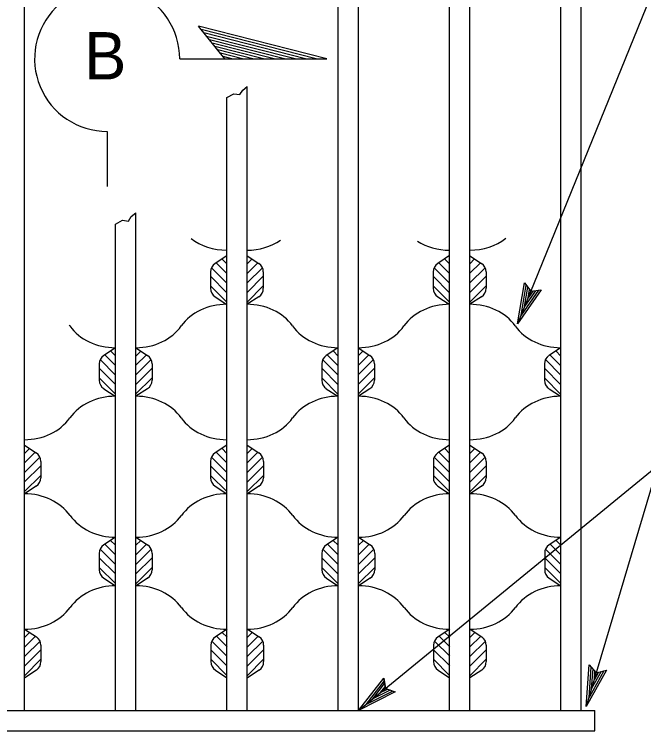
# Model space of a CAD drawing. Extents: x -894 to 866, y -476 to 714.
# Drawn here: x -675.9 to -582.9, y -230.6 to -124.7 of the extents above; entities that cross this region are included whole.
import ezdxf

# ---------------------------------------------------------------- set-up
doc = ezdxf.new("R2010")
doc.units = 0
for name, color, linetype in [('22 Misc Cnst Det', 7, 'Continuous'), ('56 Stage 3 Anno', 7, 'Continuous'), ('57 Undefined', 7, 'Continuous'), ('60 Nongeo Data', 7, 'Continuous')]:
    doc.layers.add(name, color=color, linetype=linetype)

msp = doc.modelspace()

# ---------------------------------------------------------------- linework, layer by layer
at = {"layer": '22 Misc Cnst Det'}
for p, q in [((-629.73, -131.32), (-648.67, -126.49)), ((-644.76, -131.32), (-648.67, -126.49)), ((-631.28, -131.32), (-648.27, -126.99)), ((-632.84, -131.32), (-647.86, -127.49)), ((-634.4, -131.32), (-647.46, -128)), ((-635.96, -131.32), (-647.05, -128.5)), ((-637.51, -131.32), (-646.65, -129)), ((-639.07, -131.32), (-646.24, -129.5)), ((-640.63, -131.32), (-645.83, -130)), ((-642.19, -131.32), (-645.43, -130.5)), ((-643.75, -131.32), (-645.02, -131)), ((-651.43, -131.32), (-629.73, -131.32)), ((-662.15, -142.04), (-662.15, -150.19))]:
    msp.add_line(p, q, dxfattribs=at)
msp.add_arc((-662.15, -131.33), 10.72, 0, 270.0005, dxfattribs=at)
at = {"layer": '56 Stage 3 Anno'}
for p, q in [((-567.93, -87.71), (-601.54, -170.48)), ((-601.54, -170.48), (-600.52, -164.42)), ((-601.54, -170.48), (-600.52, -164.42)), ((-601.02, -169.19), (-600.27, -164.78)), ((-601.02, -169.19), (-600.27, -164.78)), ((-600.52, -164.42), (-600.52, -164.42)), ((-600.52, -164.42), (-599.58, -165.67)), ((-600.52, -164.42), (-600.52, -164.42)), ((-600.52, -164.42), (-599.58, -165.67)), ((-600.5, -167.92), (-600.02, -165.07)), ((-600.5, -167.92), (-600.02, -165.07)), ((-598.04, -165.43), (-601.54, -170.48)), ((-598.04, -165.43), (-601.54, -170.48)), ((-598.45, -165.5), (-601.02, -169.21)), ((-598.45, -165.5), (-601.02, -169.21)), ((-598.87, -165.58), (-600.5, -167.92)), ((-598.87, -165.58), (-600.5, -167.92)), ((-599.98, -166.65), (-599.77, -165.42)), ((-599.98, -166.65), (-599.77, -165.42)), ((-599.26, -165.61), (-599.98, -166.65)), ((-599.26, -165.61), (-599.98, -166.65)), ((-599.58, -165.67), (-598.04, -165.43)), ((-599.58, -165.67), (-598.04, -165.43)), ((-598.04, -165.43), (-598.04, -165.43)), ((-598.04, -165.43), (-598.04, -165.43)), ((-601.54, -170.48), (-601.54, -170.48)), ((-601.54, -170.48), (-601.54, -170.48)), ((-625.02, -227.59), (-580.82, -191.41)), ((-580.82, -191.41), (-591.39, -227)), ((-591.39, -227), (-590.95, -220.87)), ((-590.99, -225.67), (-590.67, -221.2)), ((-590.95, -220.87), (-590.95, -220.87)), ((-590.95, -220.87), (-589.91, -222.02)), ((-588.39, -221.63), (-591.39, -227)), ((-588.8, -221.74), (-590.99, -225.68)), ((-590.6, -224.35), (-590.39, -221.47)), ((-589.21, -221.86), (-590.6, -224.35)), ((-590.2, -223.03), (-590.12, -221.79)), ((-589.59, -221.93), (-590.2, -223.03)), ((-589.91, -222.02), (-588.39, -221.63)), ((-588.39, -221.63), (-588.39, -221.63)), ((-591.39, -227), (-591.39, -227))]:
    msp.add_line(p, q, dxfattribs=at)
msp.add_lwpolyline([(-619.62, -224.87), (-625.02, -227.59), (-621.28, -222.83), (-621.22, -223.24), (-623.97, -226.72), (-620, -224.73), (-620.38, -224.59), (-622.92, -225.87), (-621.17, -223.64), (-621.11, -224.04), (-621.86, -225.01), (-620.77, -224.45), (-621.06, -224.35), (-621.28, -222.83), (-621.06, -224.35)], close=True, dxfattribs=at)
at = {"layer": '60 Nongeo Data'}
for p, q in [((-674.36, -227.59), (-674.36, 21.41)), ((-628.02, -227.59), (-628.02, 21.41)), ((-625.02, -227.59), (-625.02, 21.41)), ((-611.58, -227.59), (-611.58, 21.41)), ((-608.58, -227.59), (-608.58, 21.41)), ((-595.13, -227.59), (-595.13, 21.41)), ((-592.13, -227.59), (-592.13, 21.41)), ((-641.47, -227.59), (-641.47, -135.4)), ((-644.47, -227.59), (-644.47, -137.05)), ((-657.91, -227.59), (-657.91, -154.07)), ((-660.91, -227.59), (-660.91, -155.73)), ((-644.49, -160.41), (-646.21, -161.54)), ((-641.49, -160.41), (-639.76, -161.54)), ((-611.58, -160.4), (-613.33, -161.55)), ((-611.6, -160.41), (-611.64, -160.44)), ((-608.58, -160.43), (-606.88, -161.54)), ((-646.89, -162.8), (-646.89, -165.21)), ((-639.09, -162.8), (-639.09, -165.21)), ((-614, -162.8), (-614, -165.21)), ((-606.2, -162.8), (-606.2, -165.21)), ((-646.21, -166.47), (-644.47, -167.62)), ((-639.76, -166.47), (-641.47, -167.59)), ((-613.33, -166.47), (-611.62, -167.59)), ((-606.88, -166.47), (-608.58, -167.59)), ((-660.93, -174), (-662.66, -175.13)), ((-657.91, -174.02), (-656.21, -175.13)), ((-628.07, -174), (-629.79, -175.13)), ((-625.07, -174), (-623.34, -175.13)), ((-595.18, -174), (-596.9, -175.13)), ((-663.34, -176.39), (-663.34, -178.8)), ((-655.53, -176.39), (-655.53, -178.8)), ((-630.47, -176.39), (-630.47, -178.8)), ((-622.67, -176.39), (-622.67, -178.8)), ((-597.58, -176.39), (-597.58, -178.8)), ((-662.66, -180.06), (-660.96, -181.17)), ((-656.21, -180.06), (-657.91, -181.17)), ((-629.79, -180.06), (-628.09, -181.17)), ((-623.34, -180.06), (-625.05, -181.17)), ((-596.9, -180.06), (-595.2, -181.17)), ((-674.36, -188.41), (-672.63, -189.54)), ((-644.47, -188.41), (-646.19, -189.54)), ((-641.47, -188.41), (-639.74, -189.54)), ((-611.58, -188.41), (-613.3, -189.54)), ((-608.58, -188.41), (-606.85, -189.54)), ((-671.96, -190.8), (-671.96, -193.21)), ((-646.87, -190.8), (-646.87, -193.21)), ((-639.07, -190.8), (-639.07, -193.21)), ((-613.98, -190.8), (-613.98, -193.21)), ((-606.18, -190.8), (-606.18, -193.21)), ((-672.63, -194.47), (-674.34, -195.59)), ((-646.19, -194.47), (-644.49, -195.59)), ((-639.74, -194.47), (-641.45, -195.59)), ((-613.3, -194.47), (-611.6, -195.59)), ((-606.85, -194.47), (-608.56, -195.59)), ((-660.91, -202), (-662.64, -203.13)), ((-657.91, -202), (-656.19, -203.13)), ((-628.05, -202), (-629.77, -203.13)), ((-625.02, -202.01), (-623.32, -203.13)), ((-595.13, -202), (-596.86, -203.13)), ((-663.31, -204.39), (-663.31, -206.8)), ((-655.51, -204.39), (-655.51, -206.8)), ((-630.45, -204.39), (-630.45, -206.8)), ((-622.64, -204.39), (-622.64, -206.8)), ((-597.54, -204.39), (-597.54, -206.8)), ((-662.64, -208.06), (-660.93, -209.17)), ((-656.19, -208.06), (-657.89, -209.17)), ((-629.77, -208.06), (-628.07, -209.17)), ((-623.32, -208.06), (-625.02, -209.17)), ((-596.86, -208.06), (-595.16, -209.17)), ((-674.36, -215.57), (-672.61, -216.72)), ((-644.45, -215.59), (-646.17, -216.72)), ((-641.45, -215.59), (-639.72, -216.72)), ((-611.56, -215.59), (-613.28, -216.72)), ((-608.56, -215.59), (-606.83, -216.72)), ((-671.93, -217.97), (-671.93, -220.39)), ((-646.85, -217.97), (-646.85, -220.39)), ((-639.04, -217.97), (-639.04, -220.39)), ((-613.96, -217.97), (-613.96, -220.39)), ((-606.16, -217.97), (-606.16, -220.39)), ((-672.61, -221.64), (-674.31, -222.76)), ((-646.17, -221.64), (-644.47, -222.76)), ((-639.72, -221.64), (-641.42, -222.76)), ((-613.28, -221.64), (-611.58, -222.76)), ((-606.83, -221.64), (-608.58, -222.79)), ((-745.13, -227.59), (-590.13, -227.59)), ((-590.13, -230.59), (-590.13, -227.59)), ((-745.13, -230.59), (-590.13, -230.59))]:
    msp.add_line(p, q, dxfattribs=at)
for points in [[(-644.47, -137.05), (-643.44, -136.49), (-642.57, -136.61), (-642.14, -135.93), (-641.47, -135.4)], [(-660.91, -155.73), (-659.89, -155.16), (-659.02, -155.29), (-658.59, -154.61), (-657.91, -154.07)], [(-644.47, -163.05), (-646.07, -161.45)], [(-644.49, -161.61), (-645.21, -160.89)], [(-641.48, -163.02), (-639.91, -161.45)], [(-641.47, -161.59), (-640.76, -160.89)], [(-611.58, -163.05), (-613.18, -161.45)], [(-611.6, -161.61), (-612.33, -160.89)], [(-608.58, -161.59), (-607.88, -160.89)], [(-608.58, -163.01), (-607.02, -161.45)], [(-644.47, -164.46), (-646.76, -162.18)], [(-641.47, -164.42), (-639.22, -162.18)], [(-611.58, -164.46), (-613.87, -162.18)], [(-608.58, -164.42), (-606.34, -162.18)], [(-644.47, -165.88), (-646.89, -163.45)], [(-641.47, -165.84), (-639.09, -163.45)], [(-611.58, -165.88), (-614, -163.45)], [(-608.58, -165.83), (-606.2, -163.45)], [(-644.47, -167.29), (-646.89, -164.87)], [(-641.47, -167.25), (-639.09, -164.87)], [(-611.58, -167.29), (-614, -164.87)], [(-608.58, -167.25), (-606.2, -164.87)], [(-660.94, -175.2), (-661.66, -174.48)], [(-657.91, -175.25), (-657.16, -174.5)], [(-628.02, -175.24), (-628.79, -174.48)], [(-625.02, -175.16), (-624.34, -174.48)], [(-595.13, -175.24), (-595.9, -174.48)], [(-660.91, -176.64), (-662.51, -175.04)], [(-657.93, -175.2), (-657.91, -175.18)], [(-657.91, -176.59), (-656.36, -175.04)], [(-628.02, -176.66), (-629.65, -175.04)], [(-625.02, -176.57), (-623.49, -175.04)], [(-595.13, -176.66), (-596.76, -175.04)], [(-660.91, -178.05), (-663.2, -175.76)], [(-657.91, -178.01), (-655.67, -175.76)], [(-628.02, -178.07), (-630.33, -175.76)], [(-625.02, -177.98), (-622.8, -175.76)], [(-595.13, -178.07), (-597.44, -175.76)], [(-660.91, -179.46), (-663.34, -177.04)], [(-657.91, -179.42), (-655.53, -177.04)], [(-628.02, -179.49), (-630.47, -177.04)], [(-625.02, -179.4), (-622.67, -177.04)], [(-595.13, -179.49), (-597.58, -177.04)], [(-660.91, -180.88), (-663.34, -178.46)], [(-657.91, -180.84), (-655.53, -178.46)], [(-628.02, -180.9), (-630.47, -178.46)], [(-625.02, -180.81), (-622.67, -178.46)], [(-595.13, -180.9), (-597.58, -178.46)], [(-674.35, -189.61), (-673.63, -188.89)], [(-674.35, -191.02), (-672.78, -189.45)], [(-644.48, -191.02), (-646.05, -189.45)], [(-644.47, -189.61), (-645.19, -188.89)], [(-641.46, -189.61), (-640.74, -188.89)], [(-641.46, -191.02), (-639.89, -189.45)], [(-611.59, -191.02), (-613.16, -189.45)], [(-611.58, -189.61), (-612.3, -188.89)], [(-608.58, -189.61), (-607.85, -188.89)], [(-608.57, -191.02), (-607, -189.45)], [(-674.34, -192.43), (-672.09, -190.18)], [(-644.47, -192.44), (-646.73, -190.18)], [(-641.46, -192.43), (-639.2, -190.18)], [(-611.59, -192.43), (-613.84, -190.18)], [(-608.57, -192.43), (-606.31, -190.18)], [(-674.34, -193.84), (-671.96, -191.45)], [(-644.47, -193.86), (-646.87, -191.45)], [(-641.45, -193.84), (-639.07, -191.45)], [(-611.6, -193.84), (-613.98, -191.45)], [(-608.56, -193.84), (-606.18, -191.45)], [(-674.36, -195.27), (-671.96, -192.87)], [(-644.47, -195.27), (-646.87, -192.87)], [(-641.47, -195.27), (-639.07, -192.87)], [(-611.58, -195.27), (-613.98, -192.87)], [(-608.56, -195.25), (-606.18, -192.87)], [(-660.92, -204.61), (-662.49, -203.04)], [(-660.92, -203.2), (-661.64, -202.48)], [(-657.91, -203.2), (-657.19, -202.48)], [(-657.9, -204.61), (-656.33, -203.04)], [(-628.05, -204.61), (-629.62, -203.04)], [(-628.05, -203.2), (-628.77, -202.48)], [(-625.02, -203.18), (-624.32, -202.48)], [(-625.02, -204.59), (-623.47, -203.04)], [(-595.14, -204.61), (-596.71, -203.04)], [(-595.14, -203.2), (-595.86, -202.48)], [(-660.92, -206.02), (-663.18, -203.76)], [(-657.9, -206.02), (-655.65, -203.76)], [(-628.02, -206.05), (-630.31, -203.76)], [(-625.02, -206.01), (-622.78, -203.76)], [(-595.15, -206.02), (-597.4, -203.76)], [(-660.93, -207.43), (-663.31, -205.04)], [(-657.9, -207.43), (-655.51, -205.04)], [(-628.02, -207.46), (-630.45, -205.04)], [(-625.03, -207.43), (-622.64, -205.04)], [(-595.15, -207.43), (-597.54, -205.04)], [(-660.93, -208.84), (-663.31, -206.46)], [(-657.89, -208.84), (-655.51, -206.46)], [(-628.02, -208.88), (-630.45, -206.46)], [(-625.02, -208.84), (-622.64, -206.46)], [(-595.16, -208.84), (-597.54, -206.46)], [(-674.33, -216.78), (-673.61, -216.06)], [(-674.33, -218.19), (-672.76, -216.62)], [(-644.45, -218.19), (-646.02, -216.62)], [(-644.45, -216.78), (-645.17, -216.06)], [(-641.44, -216.78), (-640.72, -216.06)], [(-641.44, -218.19), (-639.87, -216.62)], [(-611.57, -218.19), (-613.14, -216.62)], [(-611.56, -216.78), (-612.28, -216.06)], [(-608.58, -216.81), (-607.83, -216.06)], [(-608.58, -218.22), (-606.98, -216.62)], [(-674.32, -219.6), (-672.07, -217.35)], [(-644.46, -219.6), (-646.71, -217.35)], [(-641.43, -219.6), (-639.18, -217.35)], [(-611.57, -219.6), (-613.82, -217.35)], [(-608.58, -219.64), (-606.29, -217.35)], [(-674.32, -221.01), (-671.93, -218.63)], [(-644.46, -221.01), (-646.85, -218.63)], [(-641.43, -221.01), (-639.04, -218.63)], [(-611.57, -221.01), (-613.96, -218.63)], [(-608.58, -221.05), (-606.16, -218.63)], [(-674.31, -222.42), (-671.93, -220.04)], [(-644.47, -222.42), (-646.85, -220.04)], [(-641.43, -222.42), (-639.04, -220.04)], [(-611.58, -222.42), (-613.96, -220.04)], [(-608.58, -222.47), (-606.16, -220.04)]]:
    msp.add_lwpolyline(points, dxfattribs=at)
for centre, start, end in [((-645.39, -162.8), 123.3012, 180), ((-640.59, -162.8), 0, 56.6988), ((-612.5, -162.8), 123.302, 180), ((-607.7, -162.8), 0, 56.6988), ((-645.39, -165.21), 180, 236.7015), ((-640.59, -165.21), 303.301, 0), ((-612.5, -165.21), 180, 236.699), ((-607.7, -165.21), 303.301, 0), ((-661.84, -176.39), 123.3012, 180), ((-657.03, -176.39), 0, 56.6988), ((-628.97, -176.39), 123.3012, 180), ((-624.17, -176.39), 0, 56.6988), ((-596.08, -176.39), 123.3012, 180), ((-661.84, -178.8), 180, 236.699), ((-657.03, -178.8), 303.301, 0), ((-628.97, -178.8), 180, 236.699), ((-624.17, -178.8), 303.301, 0), ((-596.08, -178.8), 180, 236.699), ((-673.46, -190.8), 0, 56.6988), ((-645.37, -190.8), 123.3012, 180), ((-640.57, -190.8), 0, 56.6988), ((-612.48, -190.8), 123.3012, 180), ((-607.68, -190.8), 0, 56.6988), ((-673.46, -193.21), 303.301, 0), ((-645.37, -193.21), 180, 236.699), ((-640.57, -193.21), 303.301, 0), ((-612.48, -193.21), 180, 236.699), ((-607.68, -193.21), 303.301, 0), ((-661.81, -204.39), 123.3013, 180), ((-657.01, -204.39), 0, 56.6988), ((-628.95, -204.39), 123.3012, 180), ((-624.14, -204.39), 0, 56.6988), ((-596.04, -204.39), 123.3012, 180), ((-661.81, -206.8), 180, 236.699), ((-657.01, -206.8), 303.301, 0), ((-628.95, -206.8), 180, 236.699), ((-624.14, -206.8), 303.301, 0), ((-596.04, -206.8), 180, 236.699), ((-673.43, -217.97), 0, 56.6989), ((-645.35, -217.97), 123.3012, 180), ((-640.54, -217.97), 0, 56.6988), ((-612.46, -217.97), 123.3012, 180), ((-607.66, -217.97), 0, 56.6988), ((-673.43, -220.39), 303.301, 0), ((-645.35, -220.39), 180, 236.699), ((-640.54, -220.39), 303.301, 0), ((-612.46, -220.39), 180, 236.699), ((-607.66, -220.39), 303.301, 0)]:
    msp.add_arc(centre, 1.5, start, end, dxfattribs=at)
for centre, major_axis, start_param, end_param in [((-644.51, -152.87), (7.86, 0), 3.980326, 4.715144), ((-641.47, -152.87), (7.86, 0), 4.709634, 5.386726), ((-611.62, -152.87), (7.86, 0), 4.069511, 4.715144), ((-608.58, -152.87), (7.86, 0), 4.709634, 5.451642), ((-644.51, -174.31), (-7.86, 0), 4.71242, 5.732849), ((-641.47, -174.31), (-7.86, 0), 3.691929, 4.715144), ((-611.62, -174.31), (-7.86, 0), 4.709634, 5.732849), ((-608.58, -174.31), (-7.86, 0), 3.691929, 4.715144), ((-674.36, -174.31), (-7.86, 0), 3.691929, 3.713234), ((-660.96, -167.28), (7.86, 0), 3.691901, 4.715172), ((-657.91, -167.28), (7.86, 0), 4.71322, 5.732877), ((-628.07, -167.28), (7.86, 0), 3.691901, 4.715172), ((-625.02, -167.28), (7.86, 0), 4.709606, 5.732877), ((-595.18, -167.28), (7.86, 0), 3.691901, 4.715172), ((-660.96, -187.9), (-7.86, 0), 4.709606, 5.732877), ((-657.91, -187.9), (-7.86, 0), 3.691901, 4.712017), ((-628.07, -187.9), (-7.86, 0), 4.709606, 5.732877), ((-625.02, -187.9), (-7.86, 0), 3.691901, 4.715172), ((-595.18, -187.9), (-7.86, 0), 4.709606, 5.732877), ((-674.36, -180.87), (7.86, 0), 4.709634, 5.732849), ((-644.51, -180.87), (7.86, 0), 3.691929, 4.715144), ((-641.47, -180.87), (7.86, 0), 4.709634, 5.732849), ((-611.62, -180.87), (7.86, 0), 3.691929, 4.715144), ((-608.58, -180.87), (7.86, 0), 4.709634, 5.732849), ((-674.34, -202.31), (-7.86, 0), 3.691929, 4.715144), ((-644.49, -202.31), (-7.86, 0), 4.709634, 5.732849), ((-641.45, -202.31), (-7.86, 0), 3.691929, 4.715144), ((-611.6, -202.31), (-7.86, 0), 4.709634, 5.732849), ((-608.56, -202.31), (-7.86, 0), 3.691929, 4.715144), ((-660.93, -195.28), (7.86, 0), 3.691901, 4.715172), ((-657.89, -195.28), (7.86, 0), 4.709606, 5.732877), ((-628.05, -195.28), (7.86, 0), 3.691901, 4.715172), ((-625, -195.28), (7.86, 0), 4.709606, 5.732877), ((-595.16, -195.28), (7.86, 0), 3.691901, 4.715172), ((-660.93, -215.9), (-7.86, 0), 4.709606, 5.732877), ((-657.89, -215.9), (-7.86, 0), 3.691901, 4.715172), ((-628.05, -215.9), (-7.86, 0), 4.709606, 5.732877), ((-625, -215.9), (-7.86, 0), 3.691901, 4.715172), ((-595.16, -215.9), (-7.86, 0), 4.709606, 5.732877), ((-674.34, -208.87), (7.86, 0), 4.709634, 5.732849), ((-644.49, -208.87), (7.86, 0), 3.691929, 4.715144), ((-641.45, -208.87), (7.86, 0), 4.709634, 5.732849), ((-611.6, -208.87), (7.86, 0), 3.691929, 4.715144), ((-608.56, -208.87), (7.86, 0), 4.709634, 5.732849)]:
    msp.add_ellipse(centre, major_axis=major_axis, ratio=0.855, start_param=start_param, end_param=end_param, dxfattribs=at)

# ---------------------------------------------------------------- texts
at = {"layer": '57 Undefined'}
msp.add_text('B', height=7, dxfattribs=at).set_placement((-665.56, -134.37))

doc.saveas('drawing.dxf')
